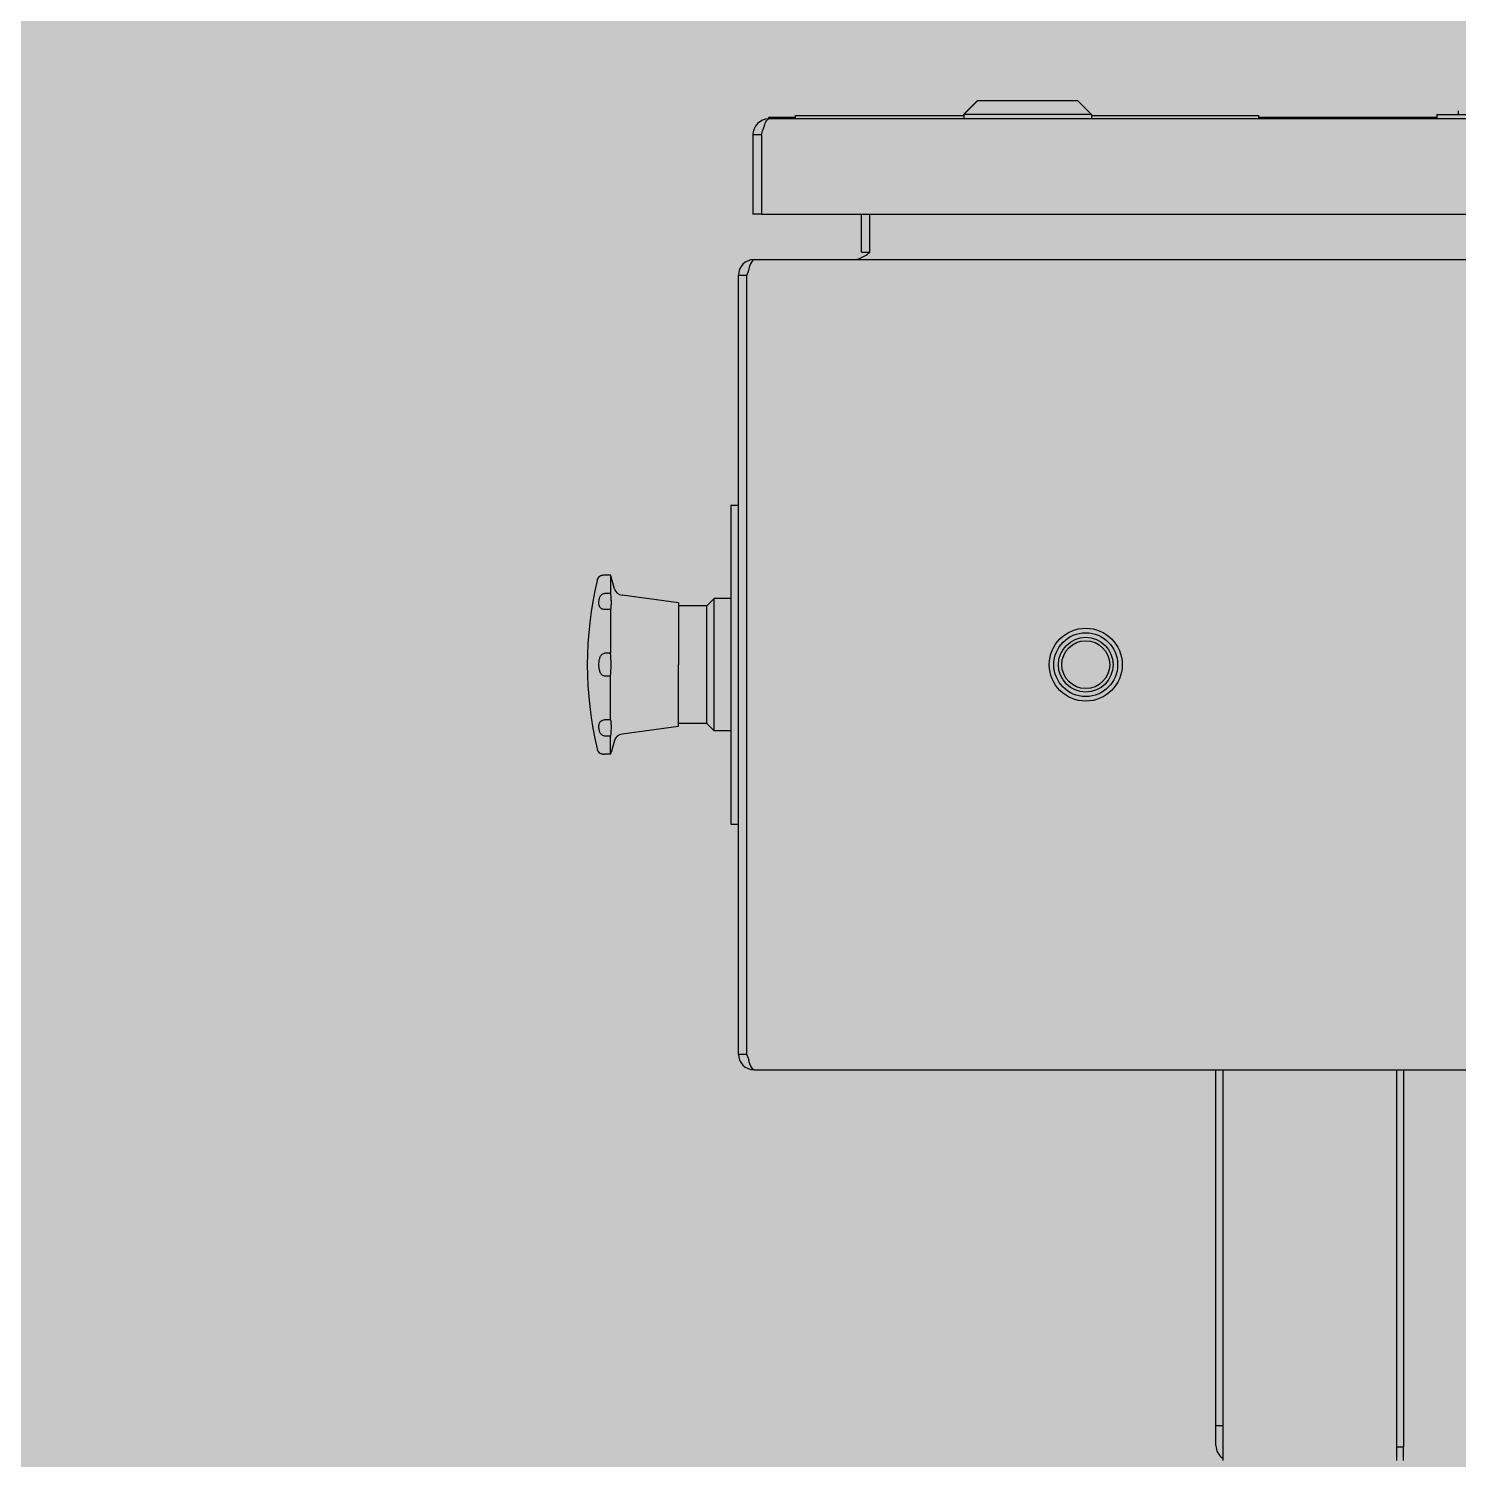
# Model space of a CAD drawing. Extents: x -18489 to 27370, y -8745 to 11880.
# Drawn here: x -16671.55 to -16640.22, y 2235.27 to 2266.63 of the extents above; entities that cross this region are included whole.
import ezdxf

# ---------------------------------------------------------------- set-up
doc = ezdxf.new("R2010")
doc.units = 0
doc.header["$LTSCALE"] = 100
for name, color, linetype in [('188K-SM-03-F10-MECH-EQ-Y2257103$0$0 Xref', 8, 'Continuous'), ('188K-SM-03-F10-MECH-EQ-Y2257103$0$M-EQU-FOUNDATION', 8, 'Continuous'), ('188K-SM-03-F10-MECH-EQ-Y2257103$0$Micron CUP L10 HVAC EQU$0$M-MECH-EQU', 136, 'Continuous'), ('188K-SM-03-F10-MECH-EQ-Y2257103$0$Micron CUP L10 HVAC EQU$0$M-PHASE1 AREA', 252, 'Continuous')]:
    doc.layers.add(name, color=color, linetype=linetype)
pattern_1 = [(50, (4473.52, 709.2), (54.6554, -4.78173), [5.715, -62.865]), (355, (4473.52, 709.2), (-10.57303, 57.31705), [4.572, -50.29218]), (100.45144, (4478.076, 708.8), (44.08237, 52.53533), [4.857, -53.42707]), (46.1842, (4473.52, 724.44), (81.32371, -12.6127), [8.5725, -94.2975]), (96.63556, (4480.3, 723.39), (71.22124, 74.22784), [7.2855, -80.14068]), (351.18415, (4473.52, 724.44), (71.22124, 74.22784), [6.858, -75.43792]), (21, (4481.14, 720.63), (45.48432, -30.67956), [5.715, -62.865]), (326, (4481.14, 720.63), (18.54061, 55.25639), [4.572, -50.292]), (71.45144, (4484.93, 718.07), (64.02493, 24.57683), [4.857, -53.42698]), (37.5, (4473.521, 709.2), (0.926581, 25.366512), [0, -49.6824, 0, -51.054, 0, -50.4825]), (7.5, (4473.52, 709.2), (20.0459, 30.054172), [0, -29.1084, 0, -48.5394, 0, -19.2405]), (327.5, (4456.529, 709.2), (40.677179, -1.718623), [0, -19.05, 0, -59.436, 0, -78.867]), (317.5, (4448.91, 709.2), (44.438754, 7.62795), [0, -24.765, 0, -39.4716, 0, -56.007])]

# ---------------------------------------------------------------- blocks, each defined once
blk = doc.blocks.new('188K-SM-03-F10-MECH-EQ-Y2257103$0$Micron CUP L10 HVAC EQU$0$A$C0c53ceb0')
at = {"layer": '188K-SM-03-F10-MECH-EQ-Y2257103$0$Micron CUP L10 HVAC EQU$0$M-PHASE1 AREA'}
for p, q in [((-5076.13244, 13476.27769), (-5079.12929, 13473.28085)), ((-5076.11639, 13476.27769), (-5079.11323, 13473.28085)), ((-5076.09776, 13476.27769), (-5079.0946, 13473.28085)), ((-5054.12105, 13476.27769), (-5076.09762, 13476.27769)), ((-5054.12091, 13476.27769), (-5051.12407, 13473.28085)), ((-4370.79738, 13472.2819), (-5121.82082, 13472.2819)), ((-5121.80131, 13472.6625), (-5115.95203, 13472.6625)), ((-5121.80131, 13472.2819), (-5121.80131, 13472.6625)), ((-5117.55536, 13472.53563), (-5115.95203, 13472.53563)), ((-5117.55536, 13472.2819), (-5117.55536, 13472.53563)), ((-5115.95203, 13473.07481), (-5079.0946, 13473.07481)), ((-5115.95203, 13472.2819), (-5115.95203, 13473.07481)), ((-5051.12407, 13473.28085), (-5079.12929, 13473.28085)), ((-5079.12929, 13473.28085), (-5079.12929, 13473.07481)), ((-5079.11323, 13473.28085), (-5079.11323, 13473.07481)), ((-5079.0946, 13473.28085), (-5079.0946, 13472.2819)), ((-5051.12407, 13473.28085), (-5051.12407, 13472.2819)), ((-5051.12407, 13473.07481), (-5014.45894, 13473.07481)), ((-5014.45894, 13472.2819), (-5014.45894, 13473.07481)), ((-5014.45894, 13472.6625), (-4975.43638, 13472.6625)), ((-5014.45894, 13472.53563), (-5012.89062, 13472.53563)), ((-5012.89062, 13472.2819), (-5012.89062, 13472.53563)), ((-4975.43638, 13473.29683), (-4761.83742, 13473.29683)), ((-4975.43638, 13473.29683), (-4975.43638, 13472.2819)), ((-4970.72205, 13473.29683), (-4970.72205, 13474.08974)), ((-5123.41926, 13468.78039), (-5125.32225, 13468.78039)), ((-5125.32225, 13468.78039), (-5125.32225, 13451.42507)), ((-5123.41916, 13468.78039), (-5123.16338, 13469.65117)), ((-5123.41916, 13468.78039), (-5123.41916, 13451.42507)), ((-5123.41926, 13451.42507), (-5125.32225, 13451.42507)), ((-5123.41916, 13451.42507), (-4369.19869, 13451.42507)), ((-5101.52967, 13443.07092), (-5101.52967, 13451.42507)), ((-5099.65195, 13443.07092), (-5099.65195, 13451.42507)), ((-5125.02403, 13441.48509), (-4370.75281, 13441.48509)), ((-5101.52967, 13443.07092), (-5099.65205, 13443.07092)), ((-5128.4874, 13438.02164), (-5126.60978, 13438.02164)), ((-5128.4874, 13267.33565), (-5128.4874, 13438.02164)), ((-5126.36135, 13438.86503), (-5126.60969, 13438.02164)), ((-5126.60969, 13267.33565), (-5126.60969, 13438.02164)), ((-5130.11344, 13387.64181), (-5128.51493, 13387.64181)), ((-5130.11344, 13387.64181), (-5130.11183, 13367.20287)), ((-5159.03987, 13371.90772), (-5159.03544, 13371.91103)), ((-5156.52757, 13372.29471), (-5157.78736, 13372.29471)), ((-5156.37363, 13371.90772), (-5156.52757, 13372.29471)), ((-5156.52757, 13372.29471), (-5156.52708, 13368.31414)), ((-5155.64474, 13369.32857), (-5156.37363, 13371.90772)), ((-5156.52708, 13368.31414), (-5157.78687, 13368.31414)), ((-5141.60134, 13366.26433), (-5153.98241, 13367.89104)), ((-5141.60134, 13366.26433), (-5141.60065, 13352.67864)), ((-5135.40787, 13365.56507), (-5141.60134, 13365.56507)), ((-5133.80955, 13367.16338), (-5135.40787, 13365.56507)), ((-5135.40787, 13339.79222), (-5135.40787, 13365.56507)), ((-5130.11344, 13367.16338), (-5133.80955, 13367.16338)), ((-5133.80955, 13338.1939), (-5133.80955, 13367.16338)), ((-5130.11183, 13367.20287), (-5130.11176, 13363.26749)), ((-5156.5269, 13364.78445), (-5157.78669, 13364.78445)), ((-5156.5269, 13364.78445), (-5156.5267, 13355.17452)), ((-5130.11176, 13363.26749), (-5130.11167, 13352.67864)), ((-5156.5267, 13355.17452), (-5157.78649, 13355.17452)), ((-5141.60134, 13339.09296), (-5141.60065, 13352.67864)), ((-5130.11167, 13352.67864), (-5130.11176, 13342.0898)), ((-5156.5267, 13350.18277), (-5157.78649, 13350.18277)), ((-5156.5269, 13340.57284), (-5156.5267, 13350.18277)), ((-5156.5269, 13340.57284), (-5157.78669, 13340.57284)), ((-5130.11176, 13342.0898), (-5130.11344, 13317.71548)), ((-5156.52708, 13337.04314), (-5157.78687, 13337.04314)), ((-5156.52757, 13333.06258), (-5156.52708, 13337.04314)), ((-5141.60134, 13339.09296), (-5153.98241, 13337.46624)), ((-5135.40787, 13339.79222), (-5141.60134, 13339.79222)), ((-5133.80955, 13338.1939), (-5135.40787, 13339.79222)), ((-5130.11344, 13338.1939), (-5133.80955, 13338.1939)), ((-5155.64474, 13336.02872), (-5156.37363, 13333.44957)), ((-5159.03464, 13333.44566), (-5159.03989, 13333.44957)), ((-5156.52757, 13333.06258), (-5157.78736, 13333.06258)), ((-5156.52757, 13333.06258), (-5156.37363, 13333.44957)), ((-5130.11344, 13317.71548), (-5128.51493, 13317.71548)), ((-5128.4874, 13267.33565), (-5126.60978, 13267.33565)), ((-5126.36135, 13266.49226), (-5126.60969, 13267.33565)), ((-5125.02403, 13263.8722), (-4370.75281, 13263.8722)), ((-5023.84263, 13181.53593), (-5023.84263, 13263.8722)), ((-5022.32024, 13263.8722), (-5022.32024, 13178.23741)), ((-4984.26033, 13263.8722), (-4984.26033, 13178.23741)), ((-4982.73569, 13263.8722), (-4982.73569, 13181.2822)), ((-5022.32024, 13185.84939), (-5023.84263, 13185.84939)), ((-4984.26033, 13181.2822), (-4982.73569, 13181.2822)), ((-4982.73793, 13178.23741), (-4982.73793, 13181.2822))]:
    blk.add_line(p, q, dxfattribs=at)
for centre, radius in [((-5052.3675, 13352.67864), 7.99258), ((-5052.36759, 13352.67864), 6.99263), ((-5052.36779, 13352.67864), 5.99369), ((-5052.36783, 13352.67864), 5.24448)]:
    blk.add_circle(centre, radius, dxfattribs=at)
for centre, radius, start, end in [((-5121.82078, 13468.78039), 3.50151, 90.0006621, 180), ((-5125.02399, 13438.02164), 3.46345, 90.0006641, 180), ((-5091.22559, 13428.33256), 36.68045, 162.5227139, 163.3131147), ((-5157.78748, 13370.74172), 1.71113, 137.0455042, 166.8520226), ((-5080.4609, 13352.67829), 81.11933, 166.8520226, 193.1479774), ((-5153.72215, 13369.87191), 1.99789, 195.7807527, 262.5149491), ((-5176.50435, 13352.68884), 20.1317, 359.9709694, 7.0924425), ((-5176.6339, 13352.67644), 20.26124, 352.9303531, 0.006235), ((-5153.72215, 13335.48537), 1.99789, 97.4850509, 164.2192473), ((-5157.78748, 13334.61556), 1.71113, 193.1479774, 222.9544958), ((-5125.02399, 13267.33565), 3.46345, 180, 269.9993359), ((-5091.22559, 13277.02473), 36.68045, 196.6868853, 197.4772861), ((-5020.54411, 13181.53593), 3.29853, 180, 237.1915526)]:
    blk.add_arc(centre, radius, start, end, dxfattribs=at)
for points, knots in [([(-5122.78542, 13470.82254), (-5122.65317, 13471.19177), (-5122.47433, 13471.71288), (-5122.02676, 13472.2819), (-5121.82082, 13472.2819)], [0, 0, 0, 0, 0.655693982, 1, 1, 1, 1]), ([(-5123.16338, 13469.65117), (-5123.13227, 13469.75488), (-5123.01305, 13470.14746), (-5122.88726, 13470.53821), (-5122.78542, 13470.82254)], [0, 0, 0, 0, 0.26389204, 1, 1, 1, 1]), ([(-5125.02403, 13441.48509), (-5125.13486, 13441.48509), (-5125.39964, 13441.30587), (-5125.81068, 13440.57704), (-5126.04589, 13439.87729), (-5126.21272, 13439.34871)], [0, 0, 0, 0, 0.131857863, 0.340537658, 1, 1, 1, 1]), ([(-5103.11532, 13441.48509), (-5102.92206, 13441.48509), (-5102.09928, 13441.56504), (-5101.33909, 13441.9464), (-5100.80633, 13442.27807)], [0, 0, 0, 0, 0.235452698, 1, 1, 1, 1]), ([(-5157.78736, 13372.29471), (-5157.91124, 13372.29471), (-5158.13694, 13372.27715), (-5158.43173, 13372.21008), (-5158.6517, 13372.13064), (-5158.80691, 13372.05647), (-5158.90256, 13372.00109), (-5158.95849, 13371.96527), (-5158.98795, 13371.94504), (-5159.01034, 13371.92985), (-5159.02548, 13371.91756), (-5159.03518, 13371.91254), (-5159.03862, 13371.90771), (-5159.03987, 13371.90772)], [0, 0, 0, 0, 0.278954266, 0.50718202, 0.678810919, 0.804488191, 0.894036059, 0.927448368, 0.954079027, 0.974397455, 0.988681235, 0.997169435, 1, 1, 1, 1]), ([(-5157.78669, 13364.78445), (-5157.91112, 13364.78445), (-5158.14318, 13364.81137), (-5158.44603, 13364.92834), (-5158.67104, 13365.09843), (-5158.8761, 13365.36509), (-5159.01299, 13365.76757), (-5159.0543, 13366.29258), (-5159.00401, 13366.86334), (-5158.87009, 13367.35838), (-5158.67522, 13367.74864), (-5158.4615, 13368.02814), (-5158.1653, 13368.25199), (-5157.91372, 13368.31414), (-5157.78687, 13368.31414)], [0, 0, 0, 0, 0.0772705, 0.14333834, 0.199290102, 0.250185727, 0.350150172, 0.457703726, 0.575692119, 0.704527815, 0.773389693, 0.84550604, 0.921229268, 1, 1, 1, 1]), ([(-5156.52708, 13368.31414), (-5156.47926, 13367.95701), (-5156.40442, 13367.27895), (-5156.36029, 13366.32174), (-5156.39254, 13365.49924), (-5156.47055, 13365.00245), (-5156.5269, 13364.78445)], [0, 0, 0, 0, 0.304726973, 0.576601375, 0.809572606, 1, 1, 1, 1]), ([(-5159.03888, 13352.67864), (-5159.03888, 13352.93497), (-5159.01606, 13353.3197), (-5158.92868, 13353.82341), (-5158.82735, 13354.191), (-5158.6791, 13354.54102), (-5158.46678, 13354.85751), (-5158.17032, 13355.10565), (-5157.91383, 13355.17452), (-5157.78649, 13355.17452)], [0, 0, 0, 0, 0.252297025, 0.377858627, 0.502711048, 0.626827327, 0.750523413, 0.874665423, 1, 1, 1, 1]), ([(-5157.78649, 13350.18277), (-5157.91383, 13350.18277), (-5158.17033, 13350.25164), (-5158.46679, 13350.49979), (-5158.67911, 13350.81629), (-5158.82735, 13351.1663), (-5158.92868, 13351.53389), (-5159.01606, 13352.03759), (-5159.03888, 13352.42232), (-5159.03888, 13352.67864)], [0, 0, 0, 0, 0.125339736, 0.249483224, 0.373179069, 0.497294491, 0.622145606, 0.747705797, 1, 1, 1, 1]), ([(-5157.78687, 13337.04314), (-5157.91371, 13337.04314), (-5158.16528, 13337.10528), (-5158.46146, 13337.32912), (-5158.67519, 13337.60859), (-5158.87008, 13337.99884), (-5159.004, 13338.49388), (-5159.05429, 13339.06462), (-5159.013, 13339.58962), (-5158.87614, 13339.99211), (-5158.6711, 13340.2588), (-5158.4461, 13340.42892), (-5158.14323, 13340.54591), (-5157.91114, 13340.57284), (-5157.78669, 13340.57284)], [0, 0, 0, 0, 0.078768403, 0.154480925, 0.226594693, 0.295458419, 0.424295666, 0.542277665, 0.649829469, 0.749794875, 0.800690904, 0.856643232, 0.922719532, 1, 1, 1, 1]), ([(-5156.5269, 13340.57284), (-5156.47055, 13340.35483), (-5156.39254, 13339.85804), (-5156.36029, 13339.03555), (-5156.40442, 13338.07834), (-5156.47926, 13337.40028), (-5156.52708, 13337.04314)], [0, 0, 0, 0, 0.190428089, 0.423400138, 0.695273945, 1, 1, 1, 1]), ([(-5159.03987, 13333.44957), (-5159.03862, 13333.44957), (-5159.03518, 13333.44476), (-5159.02548, 13333.43972), (-5159.01034, 13333.42745), (-5158.98795, 13333.41225), (-5158.95849, 13333.39201), (-5158.90256, 13333.3562), (-5158.80691, 13333.30082), (-5158.6517, 13333.22665), (-5158.43173, 13333.14721), (-5158.13694, 13333.08014), (-5157.91124, 13333.06258), (-5157.78736, 13333.06258)], [0, 0, 0, 0, 0.002830403, 0.011318945, 0.025602484, 0.045920784, 0.072551567, 0.105963532, 0.195510667, 0.321186793, 0.492815138, 0.721045532, 1, 1, 1, 1]), ([(-5125.02403, 13263.8722), (-5125.13486, 13263.8722), (-5125.39964, 13264.05142), (-5125.81068, 13264.78024), (-5126.04589, 13265.47999), (-5126.21272, 13266.00858)], [0, 0, 0, 0, 0.131857863, 0.340537658, 1, 1, 1, 1])]:
    blk.add_open_spline(points, degree=3, knots=knots, dxfattribs=at)
blk.add_open_spline([(-5100.80633, 13442.27807), (-5100.41004, 13442.52478), (-5100.03092, 13442.79835), (-5099.65195, 13443.07092)], degree=3, dxfattribs=at)
blk = doc.blocks.new('188K-SM-03-F10-MECH-EQ-Y2257103$0$Micron CUP L10 HVAC EQU')
at = {"layer": '188K-SM-03-F10-MECH-EQ-Y2257103$0$Micron CUP L10 HVAC EQU$0$M-MECH-EQU'}
blk.add_blockref('188K-SM-03-F10-MECH-EQ-Y2257103$0$Micron CUP L10 HVAC EQU$0$A$C0c53ceb0', (-206166.7, 2082.18), dxfattribs=at)
blk = doc.blocks.new('188K-SM-03-F10-MECH-EQ-Y2257103')
at = {"layer": '188K-SM-03-F10-MECH-EQ-Y2257103$0$M-EQU-FOUNDATION'}
h = blk.add_hatch(dxfattribs=at)
h.set_pattern_fill('AR-CONC', color=256, scale=0.3)
h.set_pattern_definition(pattern_1)
h.paths.add_polyline_path([(-17043.149, 4192.459), (-16393.149, 4192.459), (-16393.149, 1372.459), (-17043.149, 1372.459)], flags=16)
h.paths.add_polyline_path([(-17048.149, 4197.459), (-16388.149, 4197.459), (-16388.149, 1367.459), (-17048.149, 1367.459)])
h = blk.add_hatch(dxfattribs=at)
h.set_pattern_fill('AR-CONC', color=256, scale=0.3)
h.set_pattern_definition(pattern_1)
h.paths.add_polyline_path([(-17033.149, 4182.459), (-16403.149, 4182.459), (-16403.149, 1382.459), (-17033.149, 1382.459)])
at = {"layer": '188K-SM-03-F10-MECH-EQ-Y2257103$0$0 Xref', "xscale": 0.1, "yscale": 0.1, "zscale": 0.1}
blk.add_blockref('188K-SM-03-F10-MECH-EQ-Y2257103$0$Micron CUP L10 HVAC EQU', (4473.521, 709.199), dxfattribs=at)

msp = doc.modelspace()

# ---------------------------------------------------------------- block references
msp.add_blockref('188K-SM-03-F10-MECH-EQ-Y2257103', (0, 0))

doc.saveas('drawing.dxf')
